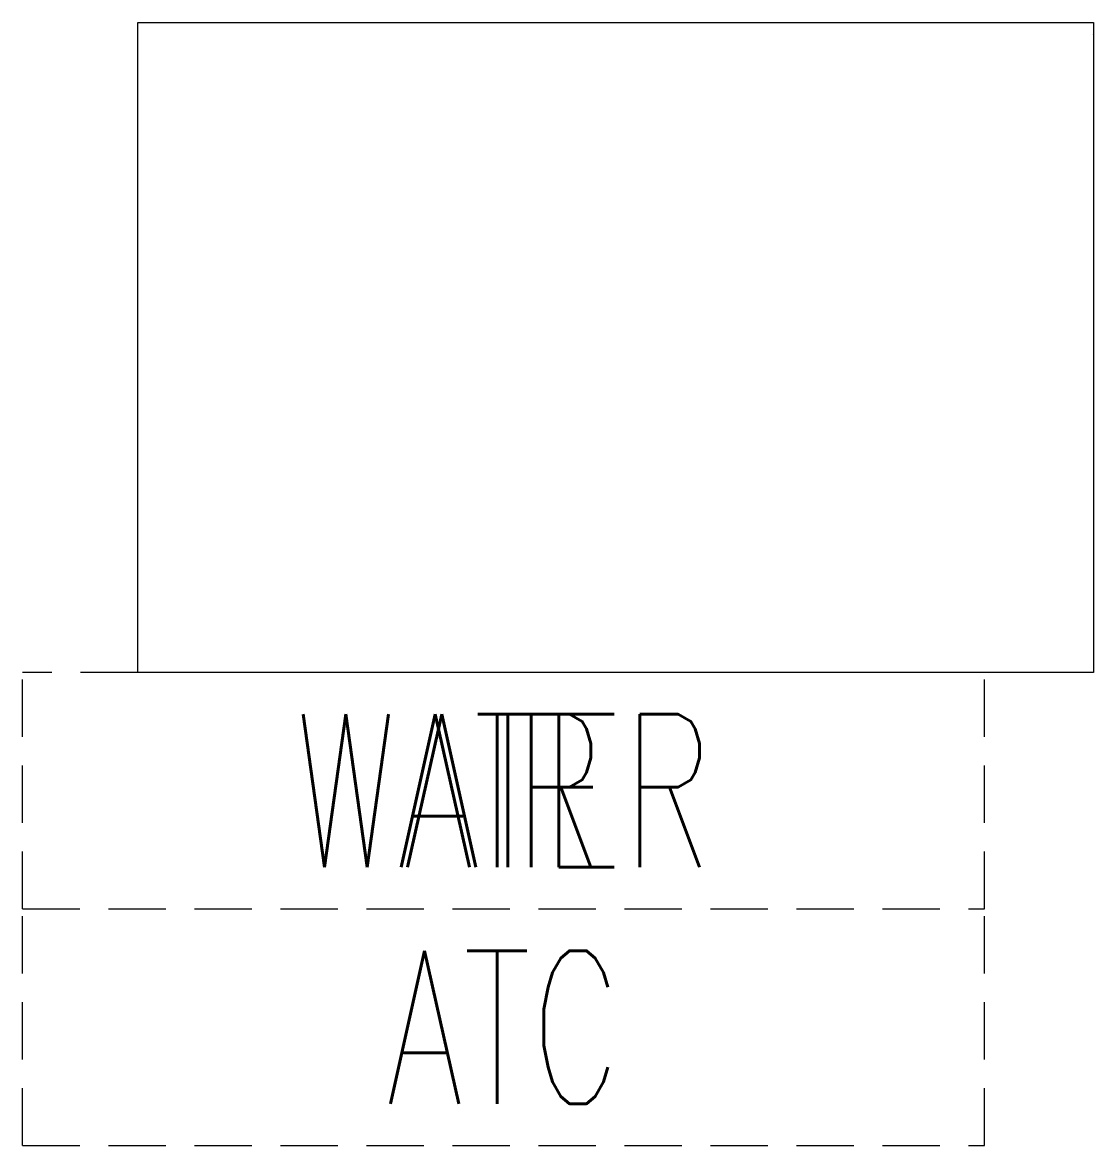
# Model space of a CAD drawing. Extents: x -6 to 50, y -41.8 to 17.
import ezdxf
from ezdxf.enums import TextEntityAlignment as Align

# ---------------------------------------------------------------- set-up
doc = ezdxf.new("R2010")
doc.units = 0
doc.header["$LTSCALE"] = 48
doc.header["$MEASUREMENT"] = 0
doc.linetypes.add('HIDDEN4', pattern=[0.09375, 0.0625, -0.03125])
doc.layers.get('0').update_dxf_attribs({"linetype": 'CONTINUOUS'})
for name, color, linetype in [('M-BLKA', 4, 'CONTINUOUS'), ('M-TRBX-AIRT', 4, 'CONTINUOUS'), ('M-TRBX-WTRT', 4, 'CONTINUOUS')]:
    doc.layers.add(name, color=color, linetype=linetype)
doc.styles.add('BRA-NRW1', font='romans.shx', dxfattribs={"width": 0.65, "height": 8})

msp = doc.modelspace()

# ---------------------------------------------------------------- linework, layer by layer
for p, q in [((0, 17), (50, 17)), ((0, -17), (0, 17)), ((50, 17), (50, -17)), ((49.948, 16.355), (49.948, 16.355)), ((50, -17), (0, -17))]:
    msp.add_line(p, q)
at = {"color": 11, "linetype": 'HIDDEN4'}
for p, q in [((0, -17), (-6.033, -17)), ((-6.033, -29.376), (-6.033, -17)), ((44.294, -29.376), (44.294, -17)), ((-6.033, -29.376), (44.294, -29.376)), ((-6.033, -41.753), (-6.033, -29.376)), ((44.294, -41.753), (44.294, -29.376)), ((-6.033, -41.753), (44.294, -41.753))]:
    msp.add_line(p, q, dxfattribs=at)

# ---------------------------------------------------------------- texts
at = {"layer": 'M-BLKA', "style": 'BRA-NRW1', "width": 0.65}
msp.add_attdef('ATC', text='-', height=8, dxfattribs=at).set_placement((19.13, -35.565), align=Align.MIDDLE_CENTER)
at = {"layer": 'M-TRBX-AIRT', "style": 'BRA-NRW1', "width": 0.65}
msp.add_attdef('AIR', text='-', height=8, dxfattribs=at).set_placement((19.13, -23.188), align=Align.MIDDLE_CENTER)
at = {"layer": 'M-TRBX-WTRT', "style": 'BRA-NRW1', "width": 0.65}
msp.add_attdef('WATER', text='-', height=8, dxfattribs=at).set_placement((19.13, -23.188), align=Align.MIDDLE_CENTER)

doc.saveas('drawing.dxf')
